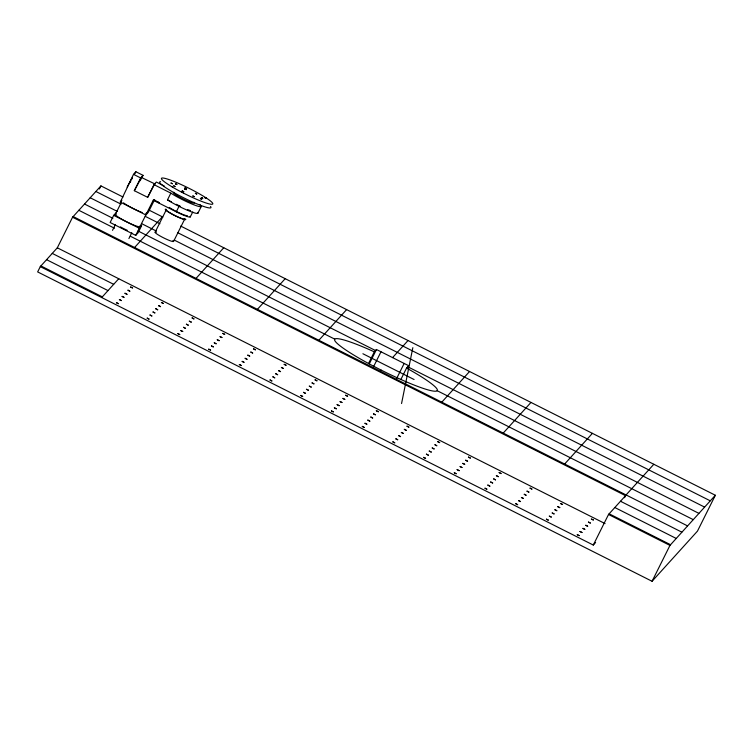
<?xml version="1.0" encoding="UTF-8"?>
<svg xmlns="http://www.w3.org/2000/svg" width="753" height="753" viewBox="0 0 753 753"><rect width="100%" height="100%" fill="white"/><g stroke="black" fill="none" stroke-linecap="round" stroke-linejoin="round"><path stroke-width="1.13" d="M154.986 183.977L141.583 177.548M401.556 403.542L412.842 347.66M132.199 178.376L131.944 178.969M141.225 178.452L140.227 180.692M130.495 182.075L130.749 181.548M122.965 196.994L100.93 185.897L72.561 217.241L57.313 247.812L40.295 266.618L37.65 271.918L652.07 581.278L697.466 531.119L715.35 495.258L180.692 226.06M99.396 188.975L100.93 185.897M154.638 199.573L148.256 212.384L145.894 214.991L120.301 202.105L133.507 174.338L135.869 171.722L143.032 175.336L142.053 177.294M116.056 212.741L113.694 215.358L110.136 222.493L135.728 235.378L138.091 232.762L141.649 225.627L139.286 228.244L135.728 235.378M134.891 173.689L135.869 171.722M115.388 214.313L121.487 202.077M112.517 230.343L115.435 224.479M154.064 185.172L147.673 197.333L134.316 190.688L140.67 177.943L143.032 175.336M164.276 186.029L156.342 182.038L153.979 184.645L147.673 197.333M128.895 238.588L131.813 232.724M139.954 226.681L153.254 200.223L153.678 199.752L157.772 201.813M197.625 212.412A19.493 2.306 26.5 0 1 188.269 210.624A19.493 2.306 26.5 0 1 167.495 199.865L170.846 193.135L153.979 184.645M155.127 232.216L166.3 209.795M153.254 200.223L176.287 211.819L179.289 205.804L176.334 204.317M173.585 241.412L184.767 218.991M190.264 216.949L192.768 211.941M197.87 213.259L201.23 206.538M206.491 198.331L204.901 197.672M368.744 363.059L374.326 351.849L376.462 349.496L408.691 365.723L406.554 368.076L400.973 379.286M369.309 363.84L376.462 349.496M373.328 367.144L380.99 351.773M396.492 378.806L404.163 363.435M40.295 266.618L593.289 545.05L608.528 514.478L625.555 495.672L72.561 217.241M624.538 497.714L625.555 495.672M652.07 581.278L669.954 545.407L715.35 495.258M131.408 179.242L127.153 187.073M131.606 178.903L132.199 177.906M154.356 184.664L154.986 183.788M120.301 202.105L121.873 200.364M134.316 190.688L141.677 177.087M134.599 247.483L162.356 216.817M101.711 297.548L118.739 278.742M196.015 278.412L223.773 247.746M257.441 309.332L285.199 278.676M318.858 340.262L346.615 309.596M380.284 371.191L381.225 370.147M392.577 357.609L408.041 340.525M441.804 402.168L469.561 371.502M503.23 433.088L530.987 402.422M564.646 464.017L592.404 433.351M625.451 495.625L653.83 464.272M593.289 545.05L595.614 542.489M130.636 286.997L132.679 288.004L130.636 287.053M129.798 291.185L127.822 290.131L129.836 291.138M122.127 296.4L124.151 297.444L122.127 296.456M121.289 300.588L119.313 299.534L121.327 300.551M116.451 302.668L118.475 303.713L116.451 302.725M163.373 303.506L161.368 302.461L163.382 303.468M158.516 305.596L160.549 306.603M160.511 306.64L158.535 305.68M154.836 312.909L152.84 311.921L154.873 312.871M149.998 314.999L152.021 316.044L149.998 315.055M191.224 322.105L189.219 321.117L191.262 322.068M186.386 324.195L188.41 325.24L186.415 324.27M182.715 331.508L180.711 330.52L182.744 331.471M177.877 333.598L179.892 334.643L177.877 333.654M221.862 337.56L219.923 336.553L221.966 337.532M219.095 340.704L217.118 339.65L219.132 340.667M214.257 342.784L216.28 343.839L214.285 342.869M210.586 350.107L208.581 349.11L210.624 350.07M252.669 353.025L250.664 351.98L252.679 352.997M247.803 355.115L249.827 356.16L247.831 355.2M246.975 359.303L244.989 358.249L247.003 359.266M284.192 364.311L286.225 365.318L284.192 364.367M280.521 371.624L278.516 370.636L280.549 371.587M275.683 373.714L277.706 374.759L275.702 373.799M316.928 380.82L314.923 379.766L316.938 380.783M312.062 382.91L314.105 383.917L312.071 382.966M311.158 387.08L309.219 386.082L311.262 387.051M308.391 390.223L306.396 389.235L308.429 390.186M303.553 392.313L305.577 393.358L303.581 392.398M345.618 395.24L347.651 396.247L345.618 395.297M344.799 399.419L342.794 398.365L344.808 399.382M341.937 402.469L339.923 401.537L341.975 402.516M336.262 408.823L334.285 407.768L336.299 408.785M331.424 410.912L333.447 411.957L331.433 410.969M376.312 410.733L378.364 411.712M378.326 411.75L376.349 410.78M373.488 413.83L375.521 414.847L373.488 413.886M372.65 418.019L370.674 416.964L372.688 417.981M364.979 423.233L366.993 424.278L364.998 423.318M364.141 427.422L362.155 426.367L364.17 427.384M407.034 426.16L409.058 427.205L407.025 426.198M406.225 430.339L404.22 429.295L406.234 430.311M401.358 432.429L403.392 433.446M403.363 433.483L401.358 432.486M397.688 439.752L395.683 438.754L397.725 439.714M392.85 441.832L394.873 442.877L392.85 441.889M437.747 441.625L439.771 442.67L437.738 441.663M434.095 448.939L432.09 447.894L434.105 448.901M429.238 451.028L431.271 452.035M431.234 452.073L429.257 451.113M425.558 458.342L423.562 457.353L425.596 458.304M468.46 457.09L470.474 458.135L468.441 457.118M462.784 463.359L464.817 464.366L462.784 463.415M461.947 467.538L459.97 466.484L461.984 467.5M499.164 472.555L501.187 473.599L499.154 472.583M495.512 479.868L493.516 478.814L495.53 479.83M490.655 481.958L492.688 482.965M492.66 483.002L490.683 482.033M531.882 489.064L529.877 488.066L531.91 489.026M527.044 491.144L529.067 492.189L527.025 491.182M523.363 498.467L521.368 497.469L523.401 498.43M518.525 500.547L520.549 501.592L518.553 500.632M560.59 503.475L562.613 504.519L560.59 503.531M557.738 506.647L559.79 507.616M559.752 507.654L557.757 506.665M554.914 509.743L556.947 510.75L554.914 509.8M554.001 513.923L552.062 512.915L554.114 513.885M551.243 517.066L549.238 516.069L551.271 517.019M546.405 519.146L548.429 520.191L546.424 519.231M593.298 519.984L591.303 518.996L593.336 519.947M588.46 522.074L590.484 523.119L588.451 522.111M587.651 526.253L585.646 525.208L587.66 526.215M584.789 529.303L582.784 528.342L584.827 529.35M579.113 535.656L577.137 534.611L579.151 535.618M175.524 183.826L177.011 184.607L176.4 184.165M159.081 202.802L157.095 201.813L157.782 201.983M196.684 194.039L195.3 193.267L196.797 194.02M185.012 187.817L186.735 188.683L185.012 187.883M184.551 188.73L186.273 189.596M186.217 189.624C182.81 188.005 186.904 190.132 185.483 189.088M182.217 190.895L183.939 191.77L182.188 190.933M181.755 191.817L183.478 192.683L181.765 191.893M201.315 197.484L202.802 198.237M184.664 188.787L185.483 189.351M171.044 183.026L172.522 183.807L171.006 183.064M173.717 185.84L175.195 186.622L173.708 185.897M201.343 197.587L202.679 198.255M204.882 197.728L206.52 198.284L205.014 197.521M176.24 184.316L175.553 183.901M133.507 174.338L140.67 177.943M167.495 199.865L171.42 201.842M149.198 210.2L162.836 217.062M95.876 191.488L121.073 204.176M145.225 216.337L159.928 223.735M177.783 232.724L710.192 500.792M90.2 197.757L117.496 211.499M141.649 223.66L156.351 231.067M174.207 240.056L704.516 507.061M113.694 215.358L139.286 228.244M84.524 204.025L112.884 218.304M138.1 231.002L375.512 350.54M407.74 366.767L698.84 513.33M78.849 210.294L114.512 228.244M130.241 236.169L334.774 339.151M437.135 390.694L693.165 519.598M362.899 353.75L414.084 379.521M73.173 216.563L687.489 525.867M620.5 501.263L681.813 532.136M614.825 507.531L676.138 538.404M609.149 513.8L670.462 544.673M608.528 514.478L669.954 545.407M57.313 247.812L605.064 523.599M52.258 253.403L113.675 284.323M46.582 259.672L107.999 290.592M40.907 265.941L102.333 296.861M158.234 202.19L159.118 202.755M193.926 202.275A11.756 1.393 26.5 0 1 183.064 198.943A11.756 1.393 26.5 0 1 174.263 192.439M210.548 206.482A28.67 3.398 26.5 0 1 184.156 198.039A28.67 3.398 26.5 0 1 160.558 181.671M139.794 226.098A13.761 1.628 26.5 0 1 126.41 221.683A13.761 1.628 26.5 0 1 116.263 214.21M146.402 212.845A13.761 1.628 26.5 0 1 145.771 213.541M142.157 212.506A13.761 1.628 26.5 0 1 123.483 202.839M190.095 216.346A14.335 1.694 26.5 0 1 176.287 211.819M190.537 210.605A14.335 1.694 26.5 0 1 187.619 209.569M180.438 206.378A14.335 1.694 26.5 0 1 179.289 205.804M199.837 204.581A19.493 2.306 26.5 0 1 193.305 204.581A19.493 2.306 26.5 0 1 170.846 193.135M185.614 219.104A11.464 1.355 26.5 0 1 174.508 215.443A11.464 1.355 26.5 0 1 165.98 209.193M184.739 218.841A10.316 1.224 26.5 0 1 174.8 215.443A10.316 1.224 26.5 0 1 166.526 209.711M172.889 240.527A10.316 1.224 26.5 0 1 163.702 237.901A10.316 1.224 26.5 0 1 156.351 232.253M187.488 215.753A11.464 1.355 26.5 0 1 179.609 213.043A11.464 1.355 26.5 0 1 169.256 207.395M127.201 230.267A9.177 1.082 26.5 0 1 120.395 226.888M406.554 368.076A57.341 6.786 26.5 0 1 424.513 388.821A57.341 6.786 26.5 0 1 341.824 347.18A57.341 6.786 26.5 0 1 374.326 351.849M124.989 293.265L126.984 294.31L124.989 293.265M155.702 308.73L157.697 309.775L155.702 308.73M147.183 318.133L149.188 319.178L147.221 318.133M192.081 317.917L194.086 318.971L192.156 317.926M183.572 327.32L185.567 328.374L183.6 327.329M222.794 333.381L224.789 334.436L222.869 333.391M211.442 345.919L213.447 346.973L211.471 345.919M253.507 348.846L255.502 349.891L253.573 348.855M242.155 361.384L244.151 362.428L242.184 361.384M239.313 364.518L241.318 365.563L239.35 364.518M281.377 367.445L283.382 368.49L281.453 367.455M272.868 376.848L274.864 377.893L272.897 376.848M270.026 379.983L272.031 381.027L270.063 379.983M300.739 395.447L302.744 396.492L300.767 395.447M337.128 404.634L339.123 405.688L337.128 404.634M367.831 420.099L369.817 421.153L367.831 420.099M398.544 435.563L400.549 436.608L398.544 435.563M434.933 444.759L436.928 445.804L434.999 444.759M426.414 454.163L428.419 455.207L426.414 454.163M465.646 460.215L467.641 461.269L465.712 460.224M457.127 469.618L459.132 470.672L457.127 469.618M454.294 472.752L456.29 473.806L454.323 472.762M496.349 475.68L498.354 476.734L496.425 475.689M487.84 485.083L489.836 486.137L487.84 485.083M485.007 488.217L487.003 489.271L485.036 488.217M524.229 494.279L526.225 495.323L524.295 494.288M515.711 503.682L517.716 504.726L515.749 503.682M579.97 531.477L581.975 532.522L579.97 531.477M192.853 195.978L194.302 196.693L192.881 195.987M200.354 198.557L201.804 199.338L200.42 198.576M181.897 191.874L183.337 192.655L181.944 191.883M172.277 186.97A28.67 3.398 26.5 0 0 212.713 204.035A28.67 3.398 26.5 0 0 176.381 182.442A28.67 3.398 26.5 0 0 172.277 186.97"/></g></svg>
